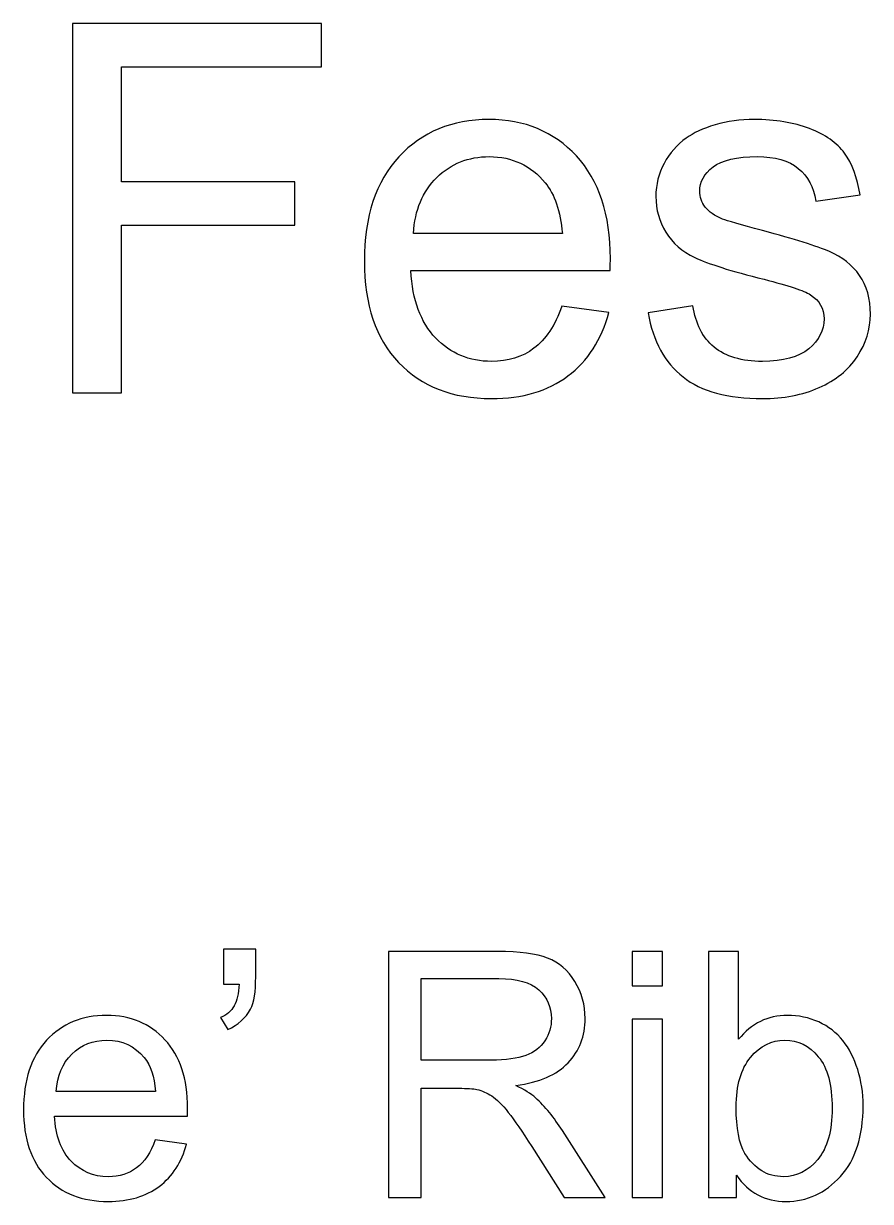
# Model space of a CAD drawing. Header units: millimetres. Extents: x -494 to 494, y -418 to 418.
# Drawn here: x -305.71 to -284.86, y -390.9 to -361.9 of the extents above; entities that cross this region are included whole.
import ezdxf

# ---------------------------------------------------------------- set-up
doc = ezdxf.new("R2010")
doc.units = ezdxf.units.MM
doc.header["$MEASUREMENT"] = 0

msp = doc.modelspace()

# ---------------------------------------------------------------- linework, layer by layer
at = {"color": 250}
for points, knots in [([(-304.5075, -370.9889), (-304.5075, -370.9889), (-304.5075, -361.8957), (-304.5075, -361.8957), (-304.5075, -361.8957), (-304.5075, -361.8957), (-298.3734, -361.8957), (-298.3734, -361.8957), (-298.3734, -361.8957), (-298.3734, -361.8957), (-298.3734, -362.9625), (-298.3734, -362.9625), (-298.3734, -362.9625), (-298.3734, -362.9625), (-303.301, -362.9625), (-303.301, -362.9625), (-303.301, -362.9625), (-303.301, -362.9625), (-303.301, -365.7946), (-303.301, -365.7946), (-303.301, -365.7946), (-303.301, -365.7946), (-299.0338, -365.7946), (-299.0338, -365.7946), (-299.0338, -365.7946), (-299.0338, -365.7946), (-299.0338, -366.8614), (-299.0338, -366.8614), (-299.0338, -366.8614), (-299.0338, -366.8614), (-303.301, -366.8614), (-303.301, -366.8614), (-303.301, -366.8614), (-303.301, -366.8614), (-303.301, -370.9889), (-303.301, -370.9889), (-303.301, -370.9889), (-303.301, -370.9889), (-304.5075, -370.9889), (-304.5075, -370.9889)], [0, 0, 0, 0, 0.0909091, 0.0909091, 0.0909091, 0.0909091, 0.1818182, 0.1818182, 0.1818182, 0.1818182, 0.2727273, 0.2727273, 0.2727273, 0.2727273, 0.3636364, 0.3636364, 0.3636364, 0.3636364, 0.4545455, 0.4545455, 0.4545455, 0.4545455, 0.5454545, 0.5454545, 0.5454545, 0.5454545, 0.6363636, 0.6363636, 0.6363636, 0.6363636, 0.7272727, 0.7272727, 0.7272727, 0.7272727, 0.8181818, 0.8181818, 0.8181818, 0.8181818, 1, 1, 1, 1]), ([(-292.4573, -368.8553), (-292.4573, -368.8553), (-291.3016, -369.0077), (-291.3016, -369.0077), (-291.3016, -369.0077), (-291.4815, -369.6787), (-291.8181, -370.2015), (-292.3091, -370.5719), (-292.3091, -370.5719), (-292.8002, -370.9423), (-293.4267, -371.1286), (-294.1908, -371.1286), (-294.1908, -371.1286), (-295.1518, -371.1286), (-295.9138, -370.8323), (-296.4768, -370.2396), (-296.4768, -370.2396), (-297.0399, -369.649), (-297.3214, -368.8172), (-297.3214, -367.7483), (-297.3214, -367.7483), (-297.3214, -366.6434), (-297.0378, -365.784), (-296.4684, -365.1744), (-296.4684, -365.1744), (-295.899, -364.5627), (-295.1603, -364.2579), (-294.2522, -364.2579), (-294.2522, -364.2579), (-293.3738, -364.2579), (-292.6563, -364.5563), (-292.0996, -365.1554), (-292.0996, -365.1554), (-291.5429, -365.7544), (-291.2635, -366.5968), (-291.2635, -367.6827), (-291.2635, -367.6827), (-291.2635, -367.7483), (-291.2656, -367.8478), (-291.2698, -367.979), (-291.2698, -367.979), (-291.2698, -367.979), (-296.1784, -367.979), (-296.1784, -367.979), (-296.1784, -367.979), (-296.1361, -368.7008), (-295.9329, -369.2553), (-295.5646, -369.6385), (-295.5646, -369.6385), (-295.1984, -370.0216), (-294.7391, -370.2142), (-294.1908, -370.2142), (-294.1908, -370.2142), (-293.7823, -370.2142), (-293.4331, -370.1062), (-293.1452, -369.8903), (-293.1452, -369.8903), (-292.8552, -369.6744), (-292.6266, -369.3294), (-292.4573, -368.8553)], [0, 0, 0, 0, 0.0625, 0.0625, 0.0625, 0.0625, 0.125, 0.125, 0.125, 0.125, 0.1875, 0.1875, 0.1875, 0.1875, 0.25, 0.25, 0.25, 0.25, 0.3125, 0.3125, 0.3125, 0.3125, 0.375, 0.375, 0.375, 0.375, 0.4375, 0.4375, 0.4375, 0.4375, 0.5, 0.5, 0.5, 0.5, 0.5625, 0.5625, 0.5625, 0.5625, 0.625, 0.625, 0.625, 0.625, 0.6875, 0.6875, 0.6875, 0.6875, 0.75, 0.75, 0.75, 0.75, 0.8125, 0.8125, 0.8125, 0.8125, 0.875, 0.875, 0.875, 0.875, 1, 1, 1, 1]), ([(-290.3343, -369.0204), (-290.3343, -369.0204), (-289.2294, -368.8426), (-289.2294, -368.8426), (-289.2294, -368.8426), (-289.168, -369.285), (-288.9944, -369.6236), (-288.7108, -369.8607), (-288.7108, -369.8607), (-288.4272, -370.0957), (-288.0292, -370.2142), (-287.5212, -370.2142), (-287.5212, -370.2142), (-287.0069, -370.2142), (-286.6259, -370.1105), (-286.3761, -369.9009), (-286.3761, -369.9009), (-286.1285, -369.6935), (-286.0036, -369.448), (-286.0036, -369.1664), (-286.0036, -369.1664), (-286.0036, -368.9146), (-286.1158, -368.7156), (-286.338, -368.5717), (-286.338, -368.5717), (-286.4947, -368.4722), (-286.8757, -368.3473), (-287.481, -368.1928), (-287.481, -368.1928), (-288.2981, -367.9875), (-288.8632, -367.8097), (-289.1807, -367.6594), (-289.1807, -367.6594), (-289.4961, -367.507), (-289.7353, -367.2995), (-289.8983, -367.0328), (-289.8983, -367.0328), (-290.0612, -366.7683), (-290.1438, -366.474), (-290.1438, -366.1523), (-290.1438, -366.1523), (-290.1438, -365.8581), (-290.0761, -365.5872), (-289.9427, -365.3374), (-289.9427, -365.3374), (-289.8072, -365.0876), (-289.6252, -364.8802), (-289.3945, -364.7151), (-289.3945, -364.7151), (-289.2209, -364.5881), (-288.9839, -364.4801), (-288.6854, -364.3912), (-288.6854, -364.3912), (-288.3848, -364.3023), (-288.0652, -364.2579), (-287.7223, -364.2579), (-287.7223, -364.2579), (-287.2059, -364.2579), (-286.7529, -364.332), (-286.3634, -364.4823), (-286.3634, -364.4823), (-285.9718, -364.6304), (-285.684, -364.8336), (-285.4977, -365.0876), (-285.4977, -365.0876), (-285.3136, -365.3437), (-285.1844, -365.6845), (-285.1146, -366.1121), (-285.1146, -366.1121), (-285.1146, -366.1121), (-286.2068, -366.2645), (-286.2068, -366.2645), (-286.2068, -366.2645), (-286.2555, -365.9216), (-286.3994, -365.6528), (-286.6365, -365.4602), (-286.6365, -365.4602), (-286.8735, -365.2675), (-287.208, -365.1723), (-287.6419, -365.1723), (-287.6419, -365.1723), (-288.152, -365.1723), (-288.5182, -365.257), (-288.7362, -365.4263), (-288.7362, -365.4263), (-288.9542, -365.5956), (-289.0643, -365.7946), (-289.0643, -366.0211), (-289.0643, -366.0211), (-289.0643, -366.165), (-289.0198, -366.2962), (-288.9288, -366.4127), (-288.9288, -366.4127), (-288.8378, -366.5312), (-288.696, -366.6307), (-288.5013, -366.709), (-288.5013, -366.709), (-288.3891, -366.7513), (-288.0631, -366.8466), (-287.517, -366.9947), (-287.517, -366.9947), (-286.7296, -367.2043), (-286.1793, -367.3779), (-285.866, -367.5112), (-285.866, -367.5112), (-285.5527, -367.6446), (-285.3072, -367.8414), (-285.1294, -368.0954), (-285.1294, -368.0954), (-284.9495, -368.3515), (-284.8606, -368.669), (-284.8606, -369.05), (-284.8606, -369.05), (-284.8606, -369.4204), (-284.9685, -369.7697), (-285.1866, -370.0978), (-285.1866, -370.0978), (-285.4046, -370.4259), (-285.7178, -370.6799), (-286.1264, -370.8598), (-286.1264, -370.8598), (-286.537, -371.0397), (-287.0005, -371.1286), (-287.517, -371.1286), (-287.517, -371.1286), (-288.3721, -371.1286), (-289.0262, -370.9508), (-289.4749, -370.5973), (-289.4749, -370.5973), (-289.9237, -370.2417), (-290.2094, -369.7168), (-290.3343, -369.0204)], [0, 0, 0, 0, 0.0294118, 0.0294118, 0.0294118, 0.0294118, 0.0588235, 0.0588235, 0.0588235, 0.0588235, 0.0882353, 0.0882353, 0.0882353, 0.0882353, 0.1176471, 0.1176471, 0.1176471, 0.1176471, 0.1470588, 0.1470588, 0.1470588, 0.1470588, 0.1764706, 0.1764706, 0.1764706, 0.1764706, 0.2058824, 0.2058824, 0.2058824, 0.2058824, 0.2352941, 0.2352941, 0.2352941, 0.2352941, 0.2647059, 0.2647059, 0.2647059, 0.2647059, 0.2941176, 0.2941176, 0.2941176, 0.2941176, 0.3235294, 0.3235294, 0.3235294, 0.3235294, 0.3529412, 0.3529412, 0.3529412, 0.3529412, 0.3823529, 0.3823529, 0.3823529, 0.3823529, 0.4117647, 0.4117647, 0.4117647, 0.4117647, 0.4411765, 0.4411765, 0.4411765, 0.4411765, 0.4705882, 0.4705882, 0.4705882, 0.4705882, 0.5, 0.5, 0.5, 0.5, 0.5294118, 0.5294118, 0.5294118, 0.5294118, 0.5588235, 0.5588235, 0.5588235, 0.5588235, 0.5882353, 0.5882353, 0.5882353, 0.5882353, 0.6176471, 0.6176471, 0.6176471, 0.6176471, 0.6470588, 0.6470588, 0.6470588, 0.6470588, 0.6764706, 0.6764706, 0.6764706, 0.6764706, 0.7058824, 0.7058824, 0.7058824, 0.7058824, 0.7352941, 0.7352941, 0.7352941, 0.7352941, 0.7647059, 0.7647059, 0.7647059, 0.7647059, 0.7941176, 0.7941176, 0.7941176, 0.7941176, 0.8235294, 0.8235294, 0.8235294, 0.8235294, 0.8529412, 0.8529412, 0.8529412, 0.8529412, 0.8823529, 0.8823529, 0.8823529, 0.8823529, 0.9117647, 0.9117647, 0.9117647, 0.9117647, 0.9411765, 0.9411765, 0.9411765, 0.9411765, 1, 1, 1, 1]), ([(-296.1149, -367.0646), (-296.1149, -367.0646), (-292.4446, -367.0646), (-292.4446, -367.0646), (-292.4446, -367.0646), (-292.4933, -366.51), (-292.6351, -366.0952), (-292.8658, -365.8179), (-292.8658, -365.8179), (-293.2193, -365.3882), (-293.6807, -365.1723), (-294.2459, -365.1723), (-294.2459, -365.1723), (-294.7581, -365.1723), (-295.1878, -365.3437), (-295.537, -365.6866), (-295.537, -365.6866), (-295.8842, -366.0295), (-296.0768, -366.4889), (-296.1149, -367.0646)], [0, 0, 0, 0, 0.1666667, 0.1666667, 0.1666667, 0.1666667, 0.3333333, 0.3333333, 0.3333333, 0.3333333, 0.5, 0.5, 0.5, 0.5, 0.6666667, 0.6666667, 0.6666667, 0.6666667, 1, 1, 1, 1]), ([(-300.7911, -385.5452), (-300.7911, -385.5452), (-300.7911, -384.6816), (-300.7911, -384.6816), (-300.7911, -384.6816), (-300.7911, -384.6816), (-299.9952, -384.6816), (-299.9952, -384.6816), (-299.9952, -384.6816), (-299.9952, -384.6816), (-299.9952, -385.3674), (-299.9952, -385.3674), (-299.9952, -385.3674), (-299.9952, -385.7343), (-300.0375, -385.9996), (-300.1236, -386.1604), (-300.1236, -386.1604), (-300.2436, -386.3834), (-300.4284, -386.5499), (-300.681, -386.6628), (-300.681, -386.6628), (-300.681, -386.6628), (-300.8588, -386.3693), (-300.8588, -386.3693), (-300.8588, -386.3693), (-300.7092, -386.3086), (-300.5992, -386.214), (-300.5258, -386.0828), (-300.5258, -386.0828), (-300.4524, -385.953), (-300.4115, -385.7738), (-300.403, -385.5452), (-300.403, -385.5452), (-300.403, -385.5452), (-300.7911, -385.5452), (-300.7911, -385.5452)], [0, 0, 0, 0, 0.1, 0.1, 0.1, 0.1, 0.2, 0.2, 0.2, 0.2, 0.3, 0.3, 0.3, 0.3, 0.4, 0.4, 0.4, 0.4, 0.5, 0.5, 0.5, 0.5, 0.6, 0.6, 0.6, 0.6, 0.7, 0.7, 0.7, 0.7, 0.8, 0.8, 0.8, 0.8, 1, 1, 1, 1]), ([(-296.7285, -390.803), (-296.7285, -390.803), (-296.7285, -384.7408), (-296.7285, -384.7408), (-296.7285, -384.7408), (-296.7285, -384.7408), (-294.0418, -384.7408), (-294.0418, -384.7408), (-294.0418, -384.7408), (-293.5013, -384.7408), (-293.0907, -384.7959), (-292.8099, -384.9045), (-292.8099, -384.9045), (-292.529, -385.0132), (-292.3047, -385.2051), (-292.1368, -385.4803), (-292.1368, -385.4803), (-291.9688, -385.7554), (-291.8856, -386.0602), (-291.8856, -386.3933), (-291.8856, -386.3933), (-291.8856, -386.8237), (-292.0253, -387.1863), (-292.3033, -387.4812), (-292.3033, -387.4812), (-292.5813, -387.7762), (-293.0102, -387.9624), (-293.5916, -388.0429), (-293.5916, -388.0429), (-293.3785, -388.1445), (-293.2177, -388.2461), (-293.1076, -388.3448), (-293.1076, -388.3448), (-292.8734, -388.5593), (-292.6518, -388.8288), (-292.4444, -389.152), (-292.4444, -389.152), (-292.4444, -389.152), (-291.3959, -390.803), (-291.3959, -390.803), (-291.3959, -390.803), (-291.3959, -390.803), (-292.3978, -390.803), (-292.3978, -390.803), (-292.3978, -390.803), (-292.3978, -390.803), (-293.1993, -389.5415), (-293.1993, -389.5415), (-293.1993, -389.5415), (-293.4322, -389.176), (-293.6255, -388.898), (-293.7765, -388.7047), (-293.7765, -388.7047), (-293.9289, -388.5113), (-294.0643, -388.3773), (-294.1843, -388.2997), (-294.1843, -388.2997), (-294.3028, -388.2235), (-294.4256, -388.1699), (-294.5498, -388.1388), (-294.5498, -388.1388), (-294.6401, -388.1205), (-294.7882, -388.1106), (-294.9957, -388.1106), (-294.9957, -388.1106), (-294.9957, -388.1106), (-295.9242, -388.1106), (-295.9242, -388.1106), (-295.9242, -388.1106), (-295.9242, -388.1106), (-295.9242, -390.803), (-295.9242, -390.803), (-295.9242, -390.803), (-295.9242, -390.803), (-296.7285, -390.803), (-296.7285, -390.803)], [0, 0, 0, 0, 0.05, 0.05, 0.05, 0.05, 0.1, 0.1, 0.1, 0.1, 0.15, 0.15, 0.15, 0.15, 0.2, 0.2, 0.2, 0.2, 0.25, 0.25, 0.25, 0.25, 0.3, 0.3, 0.3, 0.3, 0.35, 0.35, 0.35, 0.35, 0.4, 0.4, 0.4, 0.4, 0.45, 0.45, 0.45, 0.45, 0.5, 0.5, 0.5, 0.5, 0.55, 0.55, 0.55, 0.55, 0.6, 0.6, 0.6, 0.6, 0.65, 0.65, 0.65, 0.65, 0.7, 0.7, 0.7, 0.7, 0.75, 0.75, 0.75, 0.75, 0.8, 0.8, 0.8, 0.8, 0.85, 0.85, 0.85, 0.85, 0.9, 0.9, 0.9, 0.9, 1, 1, 1, 1]), ([(-290.7242, -385.5875), (-290.7242, -385.5875), (-290.7242, -384.7408), (-290.7242, -384.7408), (-290.7242, -384.7408), (-290.7242, -384.7408), (-289.9791, -384.7408), (-289.9791, -384.7408), (-289.9791, -384.7408), (-289.9791, -384.7408), (-289.9791, -385.5875), (-289.9791, -385.5875), (-289.9791, -385.5875), (-289.9791, -385.5875), (-290.7242, -385.5875), (-290.7242, -385.5875)], [0, 0, 0, 0, 0.2, 0.2, 0.2, 0.2, 0.4, 0.4, 0.4, 0.4, 0.6, 0.6, 0.6, 0.6, 1, 1, 1, 1]), ([(-288.1574, -390.803), (-288.1574, -390.803), (-288.8517, -390.803), (-288.8517, -390.803), (-288.8517, -390.803), (-288.8517, -390.803), (-288.8517, -384.7408), (-288.8517, -384.7408), (-288.8517, -384.7408), (-288.8517, -384.7408), (-288.1066, -384.7408), (-288.1066, -384.7408), (-288.1066, -384.7408), (-288.1066, -384.7408), (-288.1066, -386.9041), (-288.1066, -386.9041), (-288.1066, -386.9041), (-287.7919, -386.5118), (-287.3912, -386.3156), (-286.9029, -386.3156), (-286.9029, -386.3156), (-286.6334, -386.3156), (-286.3766, -386.3693), (-286.1353, -386.4779), (-286.1353, -386.4779), (-285.894, -386.5866), (-285.6964, -386.7404), (-285.5398, -386.9365), (-285.5398, -386.9365), (-285.3846, -387.1341), (-285.2618, -387.3712), (-285.1743, -387.6492), (-285.1743, -387.6492), (-285.0854, -387.9257), (-285.0416, -388.2235), (-285.0416, -388.5396), (-285.0416, -388.5396), (-285.0416, -389.2903), (-285.2279, -389.8717), (-285.599, -390.2809), (-285.599, -390.2809), (-285.9716, -390.6915), (-286.4175, -390.8961), (-286.9382, -390.8961), (-286.9382, -390.8961), (-287.4561, -390.8961), (-287.8625, -390.6802), (-288.1574, -390.2498), (-288.1574, -390.2498), (-288.1574, -390.2498), (-288.1574, -390.803), (-288.1574, -390.803)], [0, 0, 0, 0, 0.0714286, 0.0714286, 0.0714286, 0.0714286, 0.1428571, 0.1428571, 0.1428571, 0.1428571, 0.2142857, 0.2142857, 0.2142857, 0.2142857, 0.2857143, 0.2857143, 0.2857143, 0.2857143, 0.3571429, 0.3571429, 0.3571429, 0.3571429, 0.4285714, 0.4285714, 0.4285714, 0.4285714, 0.5, 0.5, 0.5, 0.5, 0.5714286, 0.5714286, 0.5714286, 0.5714286, 0.6428571, 0.6428571, 0.6428571, 0.6428571, 0.7142857, 0.7142857, 0.7142857, 0.7142857, 0.7857143, 0.7857143, 0.7857143, 0.7857143, 0.8571429, 0.8571429, 0.8571429, 0.8571429, 1, 1, 1, 1]), ([(-295.9242, -387.4163), (-295.9242, -387.4163), (-294.2026, -387.4163), (-294.2026, -387.4163), (-294.2026, -387.4163), (-293.8357, -387.4163), (-293.5507, -387.3782), (-293.3447, -387.302), (-293.3447, -387.302), (-293.1386, -387.2272), (-292.982, -387.1059), (-292.8762, -386.938), (-292.8762, -386.938), (-292.7689, -386.7714), (-292.7153, -386.5908), (-292.7153, -386.3947), (-292.7153, -386.3947), (-292.7153, -386.1082), (-292.8183, -385.8711), (-293.0258, -385.6863), (-293.0258, -385.6863), (-293.2332, -385.5014), (-293.5606, -385.4097), (-294.0079, -385.4097), (-294.0079, -385.4097), (-294.0079, -385.4097), (-295.9242, -385.4097), (-295.9242, -385.4097), (-295.9242, -385.4097), (-295.9242, -385.4097), (-295.9242, -387.4163), (-295.9242, -387.4163)], [0, 0, 0, 0, 0.1111111, 0.1111111, 0.1111111, 0.1111111, 0.2222222, 0.2222222, 0.2222222, 0.2222222, 0.3333333, 0.3333333, 0.3333333, 0.3333333, 0.4444444, 0.4444444, 0.4444444, 0.4444444, 0.5555556, 0.5555556, 0.5555556, 0.5555556, 0.6666667, 0.6666667, 0.6666667, 0.6666667, 0.7777778, 0.7777778, 0.7777778, 0.7777778, 1, 1, 1, 1]), ([(-302.4689, -389.3806), (-302.4689, -389.3806), (-301.6984, -389.4822), (-301.6984, -389.4822), (-301.6984, -389.4822), (-301.8184, -389.9295), (-302.0427, -390.2781), (-302.3701, -390.525), (-302.3701, -390.525), (-302.6975, -390.772), (-303.1152, -390.8961), (-303.6246, -390.8961), (-303.6246, -390.8961), (-304.2652, -390.8961), (-304.7732, -390.6986), (-305.1486, -390.3035), (-305.1486, -390.3035), (-305.524, -389.9098), (-305.7116, -389.3552), (-305.7116, -388.6426), (-305.7116, -388.6426), (-305.7116, -387.906), (-305.5225, -387.3331), (-305.143, -386.9267), (-305.143, -386.9267), (-304.7634, -386.5188), (-304.2709, -386.3156), (-303.6655, -386.3156), (-303.6655, -386.3156), (-303.0799, -386.3156), (-302.6015, -386.5146), (-302.2304, -386.914), (-302.2304, -386.914), (-301.8593, -387.3133), (-301.673, -387.8749), (-301.673, -388.5988), (-301.673, -388.5988), (-301.673, -388.6426), (-301.6744, -388.7089), (-301.6772, -388.7964), (-301.6772, -388.7964), (-301.6772, -388.7964), (-304.9496, -388.7964), (-304.9496, -388.7964), (-304.9496, -388.7964), (-304.9214, -389.2776), (-304.7859, -389.6473), (-304.5404, -389.9027), (-304.5404, -389.9027), (-304.2963, -390.1581), (-303.9901, -390.2865), (-303.6246, -390.2865), (-303.6246, -390.2865), (-303.3522, -390.2865), (-303.1194, -390.2146), (-302.9275, -390.0706), (-302.9275, -390.0706), (-302.7342, -389.9267), (-302.5818, -389.6967), (-302.4689, -389.3806)], [0, 0, 0, 0, 0.0625, 0.0625, 0.0625, 0.0625, 0.125, 0.125, 0.125, 0.125, 0.1875, 0.1875, 0.1875, 0.1875, 0.25, 0.25, 0.25, 0.25, 0.3125, 0.3125, 0.3125, 0.3125, 0.375, 0.375, 0.375, 0.375, 0.4375, 0.4375, 0.4375, 0.4375, 0.5, 0.5, 0.5, 0.5, 0.5625, 0.5625, 0.5625, 0.5625, 0.625, 0.625, 0.625, 0.625, 0.6875, 0.6875, 0.6875, 0.6875, 0.75, 0.75, 0.75, 0.75, 0.8125, 0.8125, 0.8125, 0.8125, 0.875, 0.875, 0.875, 0.875, 1, 1, 1, 1]), ([(-290.7242, -390.803), (-290.7242, -390.803), (-290.7242, -386.4088), (-290.7242, -386.4088), (-290.7242, -386.4088), (-290.7242, -386.4088), (-289.9791, -386.4088), (-289.9791, -386.4088), (-289.9791, -386.4088), (-289.9791, -386.4088), (-289.9791, -390.803), (-289.9791, -390.803), (-289.9791, -390.803), (-289.9791, -390.803), (-290.7242, -390.803), (-290.7242, -390.803)], [0, 0, 0, 0, 0.2, 0.2, 0.2, 0.2, 0.4, 0.4, 0.4, 0.4, 0.6, 0.6, 0.6, 0.6, 1, 1, 1, 1]), ([(-304.9073, -388.1868), (-304.9073, -388.1868), (-302.4604, -388.1868), (-302.4604, -388.1868), (-302.4604, -388.1868), (-302.4929, -387.8171), (-302.5874, -387.5405), (-302.7412, -387.3556), (-302.7412, -387.3556), (-302.9769, -387.0692), (-303.2845, -386.9253), (-303.6613, -386.9253), (-303.6613, -386.9253), (-304.0028, -386.9253), (-304.2892, -387.0396), (-304.5221, -387.2682), (-304.5221, -387.2682), (-304.7535, -387.4968), (-304.8819, -387.803), (-304.9073, -388.1868)], [0, 0, 0, 0, 0.1666667, 0.1666667, 0.1666667, 0.1666667, 0.3333333, 0.3333333, 0.3333333, 0.3333333, 0.5, 0.5, 0.5, 0.5, 0.6666667, 0.6666667, 0.6666667, 0.6666667, 1, 1, 1, 1]), ([(-288.1659, -388.5734), (-288.1659, -389.0984), (-288.0939, -389.478), (-287.9514, -389.7122), (-287.9514, -389.7122), (-287.7171, -390.0946), (-287.401, -390.2865), (-287.0017, -390.2865), (-287.0017, -390.2865), (-286.6757, -390.2865), (-286.3949, -390.1454), (-286.1593, -389.8632), (-286.1593, -389.8632), (-285.9222, -389.581), (-285.8037, -389.1605), (-285.8037, -388.6017), (-285.8037, -388.6017), (-285.8037, -388.0287), (-285.9165, -387.6068), (-286.1437, -387.3345), (-286.1437, -387.3345), (-286.3709, -387.0621), (-286.6461, -386.9253), (-286.9678, -386.9253), (-286.9678, -386.9253), (-287.2938, -386.9253), (-287.5746, -387.0664), (-287.8103, -387.3486), (-287.8103, -387.3486), (-288.0473, -387.6308), (-288.1659, -388.0386), (-288.1659, -388.5734)], [0, 0, 0, 0, 0.1111111, 0.1111111, 0.1111111, 0.1111111, 0.2222222, 0.2222222, 0.2222222, 0.2222222, 0.3333333, 0.3333333, 0.3333333, 0.3333333, 0.4444444, 0.4444444, 0.4444444, 0.4444444, 0.5555556, 0.5555556, 0.5555556, 0.5555556, 0.6666667, 0.6666667, 0.6666667, 0.6666667, 0.7777778, 0.7777778, 0.7777778, 0.7777778, 1, 1, 1, 1])]:
    msp.add_open_spline(points, degree=3, knots=knots, dxfattribs=at)
at = {"lineweight": 9}
for points, knots in [([(-304.5075, -370.9889), (-304.5075, -370.9889), (-304.5075, -361.8957), (-304.5075, -361.8957), (-304.5075, -361.8957), (-304.5075, -361.8957), (-298.3734, -361.8957), (-298.3734, -361.8957), (-298.3734, -361.8957), (-298.3734, -361.8957), (-298.3734, -362.9625), (-298.3734, -362.9625), (-298.3734, -362.9625), (-298.3734, -362.9625), (-303.301, -362.9625), (-303.301, -362.9625), (-303.301, -362.9625), (-303.301, -362.9625), (-303.301, -365.7946), (-303.301, -365.7946), (-303.301, -365.7946), (-303.301, -365.7946), (-299.0338, -365.7946), (-299.0338, -365.7946), (-299.0338, -365.7946), (-299.0338, -365.7946), (-299.0338, -366.8614), (-299.0338, -366.8614), (-299.0338, -366.8614), (-299.0338, -366.8614), (-303.301, -366.8614), (-303.301, -366.8614), (-303.301, -366.8614), (-303.301, -366.8614), (-303.301, -370.9889), (-303.301, -370.9889), (-303.301, -370.9889), (-303.301, -370.9889), (-304.5075, -370.9889), (-304.5075, -370.9889)], [0, 0, 0, 0, 0.0909091, 0.0909091, 0.0909091, 0.0909091, 0.1818182, 0.1818182, 0.1818182, 0.1818182, 0.2727273, 0.2727273, 0.2727273, 0.2727273, 0.3636364, 0.3636364, 0.3636364, 0.3636364, 0.4545455, 0.4545455, 0.4545455, 0.4545455, 0.5454545, 0.5454545, 0.5454545, 0.5454545, 0.6363636, 0.6363636, 0.6363636, 0.6363636, 0.7272727, 0.7272727, 0.7272727, 0.7272727, 0.8181818, 0.8181818, 0.8181818, 0.8181818, 1, 1, 1, 1]), ([(-292.4573, -368.8553), (-292.4573, -368.8553), (-291.3016, -369.0077), (-291.3016, -369.0077), (-291.3016, -369.0077), (-291.4815, -369.6787), (-291.8181, -370.2015), (-292.3091, -370.5719), (-292.3091, -370.5719), (-292.8002, -370.9423), (-293.4267, -371.1286), (-294.1908, -371.1286), (-294.1908, -371.1286), (-295.1518, -371.1286), (-295.9138, -370.8323), (-296.4768, -370.2396), (-296.4768, -370.2396), (-297.0399, -369.649), (-297.3214, -368.8172), (-297.3214, -367.7483), (-297.3214, -367.7483), (-297.3214, -366.6434), (-297.0378, -365.784), (-296.4684, -365.1744), (-296.4684, -365.1744), (-295.899, -364.5627), (-295.1603, -364.2579), (-294.2522, -364.2579), (-294.2522, -364.2579), (-293.3738, -364.2579), (-292.6563, -364.5563), (-292.0996, -365.1554), (-292.0996, -365.1554), (-291.5429, -365.7544), (-291.2635, -366.5968), (-291.2635, -367.6827), (-291.2635, -367.6827), (-291.2635, -367.7483), (-291.2656, -367.8478), (-291.2698, -367.979), (-291.2698, -367.979), (-291.2698, -367.979), (-296.1784, -367.979), (-296.1784, -367.979), (-296.1784, -367.979), (-296.1361, -368.7008), (-295.9329, -369.2553), (-295.5646, -369.6385), (-295.5646, -369.6385), (-295.1984, -370.0216), (-294.7391, -370.2142), (-294.1908, -370.2142), (-294.1908, -370.2142), (-293.7823, -370.2142), (-293.4331, -370.1062), (-293.1452, -369.8903), (-293.1452, -369.8903), (-292.8552, -369.6744), (-292.6266, -369.3294), (-292.4573, -368.8553)], [0, 0, 0, 0, 0.0625, 0.0625, 0.0625, 0.0625, 0.125, 0.125, 0.125, 0.125, 0.1875, 0.1875, 0.1875, 0.1875, 0.25, 0.25, 0.25, 0.25, 0.3125, 0.3125, 0.3125, 0.3125, 0.375, 0.375, 0.375, 0.375, 0.4375, 0.4375, 0.4375, 0.4375, 0.5, 0.5, 0.5, 0.5, 0.5625, 0.5625, 0.5625, 0.5625, 0.625, 0.625, 0.625, 0.625, 0.6875, 0.6875, 0.6875, 0.6875, 0.75, 0.75, 0.75, 0.75, 0.8125, 0.8125, 0.8125, 0.8125, 0.875, 0.875, 0.875, 0.875, 1, 1, 1, 1]), ([(-290.3343, -369.0204), (-290.3343, -369.0204), (-289.2294, -368.8426), (-289.2294, -368.8426), (-289.2294, -368.8426), (-289.168, -369.285), (-288.9944, -369.6236), (-288.7108, -369.8607), (-288.7108, -369.8607), (-288.4272, -370.0957), (-288.0292, -370.2142), (-287.5212, -370.2142), (-287.5212, -370.2142), (-287.0069, -370.2142), (-286.6259, -370.1105), (-286.3761, -369.9009), (-286.3761, -369.9009), (-286.1285, -369.6935), (-286.0036, -369.448), (-286.0036, -369.1664), (-286.0036, -369.1664), (-286.0036, -368.9146), (-286.1158, -368.7156), (-286.338, -368.5717), (-286.338, -368.5717), (-286.4947, -368.4722), (-286.8757, -368.3473), (-287.481, -368.1928), (-287.481, -368.1928), (-288.2981, -367.9875), (-288.8632, -367.8097), (-289.1807, -367.6594), (-289.1807, -367.6594), (-289.4961, -367.507), (-289.7353, -367.2995), (-289.8983, -367.0328), (-289.8983, -367.0328), (-290.0612, -366.7683), (-290.1438, -366.474), (-290.1438, -366.1523), (-290.1438, -366.1523), (-290.1438, -365.8581), (-290.0761, -365.5872), (-289.9427, -365.3374), (-289.9427, -365.3374), (-289.8072, -365.0876), (-289.6252, -364.8802), (-289.3945, -364.7151), (-289.3945, -364.7151), (-289.2209, -364.5881), (-288.9839, -364.4801), (-288.6854, -364.3912), (-288.6854, -364.3912), (-288.3848, -364.3023), (-288.0652, -364.2579), (-287.7223, -364.2579), (-287.7223, -364.2579), (-287.2059, -364.2579), (-286.7529, -364.332), (-286.3634, -364.4823), (-286.3634, -364.4823), (-285.9718, -364.6304), (-285.684, -364.8336), (-285.4977, -365.0876), (-285.4977, -365.0876), (-285.3136, -365.3437), (-285.1844, -365.6845), (-285.1146, -366.1121), (-285.1146, -366.1121), (-285.1146, -366.1121), (-286.2068, -366.2645), (-286.2068, -366.2645), (-286.2068, -366.2645), (-286.2555, -365.9216), (-286.3994, -365.6528), (-286.6365, -365.4602), (-286.6365, -365.4602), (-286.8735, -365.2675), (-287.208, -365.1723), (-287.6419, -365.1723), (-287.6419, -365.1723), (-288.152, -365.1723), (-288.5182, -365.257), (-288.7362, -365.4263), (-288.7362, -365.4263), (-288.9542, -365.5956), (-289.0643, -365.7946), (-289.0643, -366.0211), (-289.0643, -366.0211), (-289.0643, -366.165), (-289.0198, -366.2962), (-288.9288, -366.4127), (-288.9288, -366.4127), (-288.8378, -366.5312), (-288.696, -366.6307), (-288.5013, -366.709), (-288.5013, -366.709), (-288.3891, -366.7513), (-288.0631, -366.8466), (-287.517, -366.9947), (-287.517, -366.9947), (-286.7296, -367.2043), (-286.1793, -367.3779), (-285.866, -367.5112), (-285.866, -367.5112), (-285.5527, -367.6446), (-285.3072, -367.8414), (-285.1294, -368.0954), (-285.1294, -368.0954), (-284.9495, -368.3515), (-284.8606, -368.669), (-284.8606, -369.05), (-284.8606, -369.05), (-284.8606, -369.4204), (-284.9685, -369.7697), (-285.1866, -370.0978), (-285.1866, -370.0978), (-285.4046, -370.4259), (-285.7178, -370.6799), (-286.1264, -370.8598), (-286.1264, -370.8598), (-286.537, -371.0397), (-287.0005, -371.1286), (-287.517, -371.1286), (-287.517, -371.1286), (-288.3721, -371.1286), (-289.0262, -370.9508), (-289.4749, -370.5973), (-289.4749, -370.5973), (-289.9237, -370.2417), (-290.2094, -369.7168), (-290.3343, -369.0204)], [0, 0, 0, 0, 0.0294118, 0.0294118, 0.0294118, 0.0294118, 0.0588235, 0.0588235, 0.0588235, 0.0588235, 0.0882353, 0.0882353, 0.0882353, 0.0882353, 0.1176471, 0.1176471, 0.1176471, 0.1176471, 0.1470588, 0.1470588, 0.1470588, 0.1470588, 0.1764706, 0.1764706, 0.1764706, 0.1764706, 0.2058824, 0.2058824, 0.2058824, 0.2058824, 0.2352941, 0.2352941, 0.2352941, 0.2352941, 0.2647059, 0.2647059, 0.2647059, 0.2647059, 0.2941176, 0.2941176, 0.2941176, 0.2941176, 0.3235294, 0.3235294, 0.3235294, 0.3235294, 0.3529412, 0.3529412, 0.3529412, 0.3529412, 0.3823529, 0.3823529, 0.3823529, 0.3823529, 0.4117647, 0.4117647, 0.4117647, 0.4117647, 0.4411765, 0.4411765, 0.4411765, 0.4411765, 0.4705882, 0.4705882, 0.4705882, 0.4705882, 0.5, 0.5, 0.5, 0.5, 0.5294118, 0.5294118, 0.5294118, 0.5294118, 0.5588235, 0.5588235, 0.5588235, 0.5588235, 0.5882353, 0.5882353, 0.5882353, 0.5882353, 0.6176471, 0.6176471, 0.6176471, 0.6176471, 0.6470588, 0.6470588, 0.6470588, 0.6470588, 0.6764706, 0.6764706, 0.6764706, 0.6764706, 0.7058824, 0.7058824, 0.7058824, 0.7058824, 0.7352941, 0.7352941, 0.7352941, 0.7352941, 0.7647059, 0.7647059, 0.7647059, 0.7647059, 0.7941176, 0.7941176, 0.7941176, 0.7941176, 0.8235294, 0.8235294, 0.8235294, 0.8235294, 0.8529412, 0.8529412, 0.8529412, 0.8529412, 0.8823529, 0.8823529, 0.8823529, 0.8823529, 0.9117647, 0.9117647, 0.9117647, 0.9117647, 0.9411765, 0.9411765, 0.9411765, 0.9411765, 1, 1, 1, 1]), ([(-296.1149, -367.0646), (-296.1149, -367.0646), (-292.4446, -367.0646), (-292.4446, -367.0646), (-292.4446, -367.0646), (-292.4933, -366.51), (-292.6351, -366.0952), (-292.8658, -365.8179), (-292.8658, -365.8179), (-293.2193, -365.3882), (-293.6807, -365.1723), (-294.2459, -365.1723), (-294.2459, -365.1723), (-294.7581, -365.1723), (-295.1878, -365.3437), (-295.537, -365.6866), (-295.537, -365.6866), (-295.8842, -366.0295), (-296.0768, -366.4889), (-296.1149, -367.0646)], [0, 0, 0, 0, 0.1666667, 0.1666667, 0.1666667, 0.1666667, 0.3333333, 0.3333333, 0.3333333, 0.3333333, 0.5, 0.5, 0.5, 0.5, 0.6666667, 0.6666667, 0.6666667, 0.6666667, 1, 1, 1, 1]), ([(-300.7911, -385.5452), (-300.7911, -385.5452), (-300.7911, -384.6816), (-300.7911, -384.6816), (-300.7911, -384.6816), (-300.7911, -384.6816), (-299.9952, -384.6816), (-299.9952, -384.6816), (-299.9952, -384.6816), (-299.9952, -384.6816), (-299.9952, -385.3674), (-299.9952, -385.3674), (-299.9952, -385.3674), (-299.9952, -385.7343), (-300.0375, -385.9996), (-300.1236, -386.1604), (-300.1236, -386.1604), (-300.2436, -386.3834), (-300.4284, -386.5499), (-300.681, -386.6628), (-300.681, -386.6628), (-300.681, -386.6628), (-300.8588, -386.3693), (-300.8588, -386.3693), (-300.8588, -386.3693), (-300.7092, -386.3086), (-300.5992, -386.214), (-300.5258, -386.0828), (-300.5258, -386.0828), (-300.4524, -385.953), (-300.4115, -385.7738), (-300.403, -385.5452), (-300.403, -385.5452), (-300.403, -385.5452), (-300.7911, -385.5452), (-300.7911, -385.5452)], [0, 0, 0, 0, 0.1, 0.1, 0.1, 0.1, 0.2, 0.2, 0.2, 0.2, 0.3, 0.3, 0.3, 0.3, 0.4, 0.4, 0.4, 0.4, 0.5, 0.5, 0.5, 0.5, 0.6, 0.6, 0.6, 0.6, 0.7, 0.7, 0.7, 0.7, 0.8, 0.8, 0.8, 0.8, 1, 1, 1, 1]), ([(-296.7285, -390.803), (-296.7285, -390.803), (-296.7285, -384.7408), (-296.7285, -384.7408), (-296.7285, -384.7408), (-296.7285, -384.7408), (-294.0418, -384.7408), (-294.0418, -384.7408), (-294.0418, -384.7408), (-293.5013, -384.7408), (-293.0907, -384.7959), (-292.8099, -384.9045), (-292.8099, -384.9045), (-292.529, -385.0132), (-292.3047, -385.2051), (-292.1368, -385.4803), (-292.1368, -385.4803), (-291.9688, -385.7554), (-291.8856, -386.0602), (-291.8856, -386.3933), (-291.8856, -386.3933), (-291.8856, -386.8237), (-292.0253, -387.1863), (-292.3033, -387.4812), (-292.3033, -387.4812), (-292.5813, -387.7762), (-293.0102, -387.9624), (-293.5916, -388.0429), (-293.5916, -388.0429), (-293.3785, -388.1445), (-293.2177, -388.2461), (-293.1076, -388.3448), (-293.1076, -388.3448), (-292.8734, -388.5593), (-292.6518, -388.8288), (-292.4444, -389.152), (-292.4444, -389.152), (-292.4444, -389.152), (-291.3959, -390.803), (-291.3959, -390.803), (-291.3959, -390.803), (-291.3959, -390.803), (-292.3978, -390.803), (-292.3978, -390.803), (-292.3978, -390.803), (-292.3978, -390.803), (-293.1993, -389.5415), (-293.1993, -389.5415), (-293.1993, -389.5415), (-293.4322, -389.176), (-293.6255, -388.898), (-293.7765, -388.7047), (-293.7765, -388.7047), (-293.9289, -388.5113), (-294.0643, -388.3773), (-294.1843, -388.2997), (-294.1843, -388.2997), (-294.3028, -388.2235), (-294.4256, -388.1699), (-294.5498, -388.1388), (-294.5498, -388.1388), (-294.6401, -388.1205), (-294.7882, -388.1106), (-294.9957, -388.1106), (-294.9957, -388.1106), (-294.9957, -388.1106), (-295.9242, -388.1106), (-295.9242, -388.1106), (-295.9242, -388.1106), (-295.9242, -388.1106), (-295.9242, -390.803), (-295.9242, -390.803), (-295.9242, -390.803), (-295.9242, -390.803), (-296.7285, -390.803), (-296.7285, -390.803)], [0, 0, 0, 0, 0.05, 0.05, 0.05, 0.05, 0.1, 0.1, 0.1, 0.1, 0.15, 0.15, 0.15, 0.15, 0.2, 0.2, 0.2, 0.2, 0.25, 0.25, 0.25, 0.25, 0.3, 0.3, 0.3, 0.3, 0.35, 0.35, 0.35, 0.35, 0.4, 0.4, 0.4, 0.4, 0.45, 0.45, 0.45, 0.45, 0.5, 0.5, 0.5, 0.5, 0.55, 0.55, 0.55, 0.55, 0.6, 0.6, 0.6, 0.6, 0.65, 0.65, 0.65, 0.65, 0.7, 0.7, 0.7, 0.7, 0.75, 0.75, 0.75, 0.75, 0.8, 0.8, 0.8, 0.8, 0.85, 0.85, 0.85, 0.85, 0.9, 0.9, 0.9, 0.9, 1, 1, 1, 1]), ([(-290.7242, -385.5875), (-290.7242, -385.5875), (-290.7242, -384.7408), (-290.7242, -384.7408), (-290.7242, -384.7408), (-290.7242, -384.7408), (-289.9791, -384.7408), (-289.9791, -384.7408), (-289.9791, -384.7408), (-289.9791, -384.7408), (-289.9791, -385.5875), (-289.9791, -385.5875), (-289.9791, -385.5875), (-289.9791, -385.5875), (-290.7242, -385.5875), (-290.7242, -385.5875)], [0, 0, 0, 0, 0.2, 0.2, 0.2, 0.2, 0.4, 0.4, 0.4, 0.4, 0.6, 0.6, 0.6, 0.6, 1, 1, 1, 1]), ([(-288.1574, -390.803), (-288.1574, -390.803), (-288.8517, -390.803), (-288.8517, -390.803), (-288.8517, -390.803), (-288.8517, -390.803), (-288.8517, -384.7408), (-288.8517, -384.7408), (-288.8517, -384.7408), (-288.8517, -384.7408), (-288.1066, -384.7408), (-288.1066, -384.7408), (-288.1066, -384.7408), (-288.1066, -384.7408), (-288.1066, -386.9041), (-288.1066, -386.9041), (-288.1066, -386.9041), (-287.7919, -386.5118), (-287.3912, -386.3156), (-286.9029, -386.3156), (-286.9029, -386.3156), (-286.6334, -386.3156), (-286.3766, -386.3693), (-286.1353, -386.4779), (-286.1353, -386.4779), (-285.894, -386.5866), (-285.6964, -386.7404), (-285.5398, -386.9365), (-285.5398, -386.9365), (-285.3846, -387.1341), (-285.2618, -387.3712), (-285.1743, -387.6492), (-285.1743, -387.6492), (-285.0854, -387.9257), (-285.0416, -388.2235), (-285.0416, -388.5396), (-285.0416, -388.5396), (-285.0416, -389.2903), (-285.2279, -389.8717), (-285.599, -390.2809), (-285.599, -390.2809), (-285.9716, -390.6915), (-286.4175, -390.8961), (-286.9382, -390.8961), (-286.9382, -390.8961), (-287.4561, -390.8961), (-287.8625, -390.6802), (-288.1574, -390.2498), (-288.1574, -390.2498), (-288.1574, -390.2498), (-288.1574, -390.803), (-288.1574, -390.803)], [0, 0, 0, 0, 0.0714286, 0.0714286, 0.0714286, 0.0714286, 0.1428571, 0.1428571, 0.1428571, 0.1428571, 0.2142857, 0.2142857, 0.2142857, 0.2142857, 0.2857143, 0.2857143, 0.2857143, 0.2857143, 0.3571429, 0.3571429, 0.3571429, 0.3571429, 0.4285714, 0.4285714, 0.4285714, 0.4285714, 0.5, 0.5, 0.5, 0.5, 0.5714286, 0.5714286, 0.5714286, 0.5714286, 0.6428571, 0.6428571, 0.6428571, 0.6428571, 0.7142857, 0.7142857, 0.7142857, 0.7142857, 0.7857143, 0.7857143, 0.7857143, 0.7857143, 0.8571429, 0.8571429, 0.8571429, 0.8571429, 1, 1, 1, 1]), ([(-295.9242, -387.4163), (-295.9242, -387.4163), (-294.2026, -387.4163), (-294.2026, -387.4163), (-294.2026, -387.4163), (-293.8357, -387.4163), (-293.5507, -387.3782), (-293.3447, -387.302), (-293.3447, -387.302), (-293.1386, -387.2272), (-292.982, -387.1059), (-292.8762, -386.938), (-292.8762, -386.938), (-292.7689, -386.7714), (-292.7153, -386.5908), (-292.7153, -386.3947), (-292.7153, -386.3947), (-292.7153, -386.1082), (-292.8183, -385.8711), (-293.0258, -385.6863), (-293.0258, -385.6863), (-293.2332, -385.5014), (-293.5606, -385.4097), (-294.0079, -385.4097), (-294.0079, -385.4097), (-294.0079, -385.4097), (-295.9242, -385.4097), (-295.9242, -385.4097), (-295.9242, -385.4097), (-295.9242, -385.4097), (-295.9242, -387.4163), (-295.9242, -387.4163)], [0, 0, 0, 0, 0.1111111, 0.1111111, 0.1111111, 0.1111111, 0.2222222, 0.2222222, 0.2222222, 0.2222222, 0.3333333, 0.3333333, 0.3333333, 0.3333333, 0.4444444, 0.4444444, 0.4444444, 0.4444444, 0.5555556, 0.5555556, 0.5555556, 0.5555556, 0.6666667, 0.6666667, 0.6666667, 0.6666667, 0.7777778, 0.7777778, 0.7777778, 0.7777778, 1, 1, 1, 1]), ([(-302.4689, -389.3806), (-302.4689, -389.3806), (-301.6984, -389.4822), (-301.6984, -389.4822), (-301.6984, -389.4822), (-301.8184, -389.9295), (-302.0427, -390.2781), (-302.3701, -390.525), (-302.3701, -390.525), (-302.6975, -390.772), (-303.1152, -390.8961), (-303.6246, -390.8961), (-303.6246, -390.8961), (-304.2652, -390.8961), (-304.7732, -390.6986), (-305.1486, -390.3035), (-305.1486, -390.3035), (-305.524, -389.9098), (-305.7116, -389.3552), (-305.7116, -388.6426), (-305.7116, -388.6426), (-305.7116, -387.906), (-305.5225, -387.3331), (-305.143, -386.9267), (-305.143, -386.9267), (-304.7634, -386.5188), (-304.2709, -386.3156), (-303.6655, -386.3156), (-303.6655, -386.3156), (-303.0799, -386.3156), (-302.6015, -386.5146), (-302.2304, -386.914), (-302.2304, -386.914), (-301.8593, -387.3133), (-301.673, -387.8749), (-301.673, -388.5988), (-301.673, -388.5988), (-301.673, -388.6426), (-301.6744, -388.7089), (-301.6772, -388.7964), (-301.6772, -388.7964), (-301.6772, -388.7964), (-304.9496, -388.7964), (-304.9496, -388.7964), (-304.9496, -388.7964), (-304.9214, -389.2776), (-304.7859, -389.6473), (-304.5404, -389.9027), (-304.5404, -389.9027), (-304.2963, -390.1581), (-303.9901, -390.2865), (-303.6246, -390.2865), (-303.6246, -390.2865), (-303.3522, -390.2865), (-303.1194, -390.2146), (-302.9275, -390.0706), (-302.9275, -390.0706), (-302.7342, -389.9267), (-302.5818, -389.6967), (-302.4689, -389.3806)], [0, 0, 0, 0, 0.0625, 0.0625, 0.0625, 0.0625, 0.125, 0.125, 0.125, 0.125, 0.1875, 0.1875, 0.1875, 0.1875, 0.25, 0.25, 0.25, 0.25, 0.3125, 0.3125, 0.3125, 0.3125, 0.375, 0.375, 0.375, 0.375, 0.4375, 0.4375, 0.4375, 0.4375, 0.5, 0.5, 0.5, 0.5, 0.5625, 0.5625, 0.5625, 0.5625, 0.625, 0.625, 0.625, 0.625, 0.6875, 0.6875, 0.6875, 0.6875, 0.75, 0.75, 0.75, 0.75, 0.8125, 0.8125, 0.8125, 0.8125, 0.875, 0.875, 0.875, 0.875, 1, 1, 1, 1]), ([(-290.7242, -390.803), (-290.7242, -390.803), (-290.7242, -386.4088), (-290.7242, -386.4088), (-290.7242, -386.4088), (-290.7242, -386.4088), (-289.9791, -386.4088), (-289.9791, -386.4088), (-289.9791, -386.4088), (-289.9791, -386.4088), (-289.9791, -390.803), (-289.9791, -390.803), (-289.9791, -390.803), (-289.9791, -390.803), (-290.7242, -390.803), (-290.7242, -390.803)], [0, 0, 0, 0, 0.2, 0.2, 0.2, 0.2, 0.4, 0.4, 0.4, 0.4, 0.6, 0.6, 0.6, 0.6, 1, 1, 1, 1]), ([(-304.9073, -388.1868), (-304.9073, -388.1868), (-302.4604, -388.1868), (-302.4604, -388.1868), (-302.4604, -388.1868), (-302.4929, -387.8171), (-302.5874, -387.5405), (-302.7412, -387.3556), (-302.7412, -387.3556), (-302.9769, -387.0692), (-303.2845, -386.9253), (-303.6613, -386.9253), (-303.6613, -386.9253), (-304.0028, -386.9253), (-304.2892, -387.0396), (-304.5221, -387.2682), (-304.5221, -387.2682), (-304.7535, -387.4968), (-304.8819, -387.803), (-304.9073, -388.1868)], [0, 0, 0, 0, 0.1666667, 0.1666667, 0.1666667, 0.1666667, 0.3333333, 0.3333333, 0.3333333, 0.3333333, 0.5, 0.5, 0.5, 0.5, 0.6666667, 0.6666667, 0.6666667, 0.6666667, 1, 1, 1, 1]), ([(-288.1659, -388.5734), (-288.1659, -389.0984), (-288.0939, -389.478), (-287.9514, -389.7122), (-287.9514, -389.7122), (-287.7171, -390.0946), (-287.401, -390.2865), (-287.0017, -390.2865), (-287.0017, -390.2865), (-286.6757, -390.2865), (-286.3949, -390.1454), (-286.1593, -389.8632), (-286.1593, -389.8632), (-285.9222, -389.581), (-285.8037, -389.1605), (-285.8037, -388.6017), (-285.8037, -388.6017), (-285.8037, -388.0287), (-285.9165, -387.6068), (-286.1437, -387.3345), (-286.1437, -387.3345), (-286.3709, -387.0621), (-286.6461, -386.9253), (-286.9678, -386.9253), (-286.9678, -386.9253), (-287.2938, -386.9253), (-287.5746, -387.0664), (-287.8103, -387.3486), (-287.8103, -387.3486), (-288.0473, -387.6308), (-288.1659, -388.0386), (-288.1659, -388.5734)], [0, 0, 0, 0, 0.1111111, 0.1111111, 0.1111111, 0.1111111, 0.2222222, 0.2222222, 0.2222222, 0.2222222, 0.3333333, 0.3333333, 0.3333333, 0.3333333, 0.4444444, 0.4444444, 0.4444444, 0.4444444, 0.5555556, 0.5555556, 0.5555556, 0.5555556, 0.6666667, 0.6666667, 0.6666667, 0.6666667, 0.7777778, 0.7777778, 0.7777778, 0.7777778, 1, 1, 1, 1])]:
    msp.add_open_spline(points, degree=3, knots=knots, dxfattribs=at)

doc.saveas('drawing.dxf')
